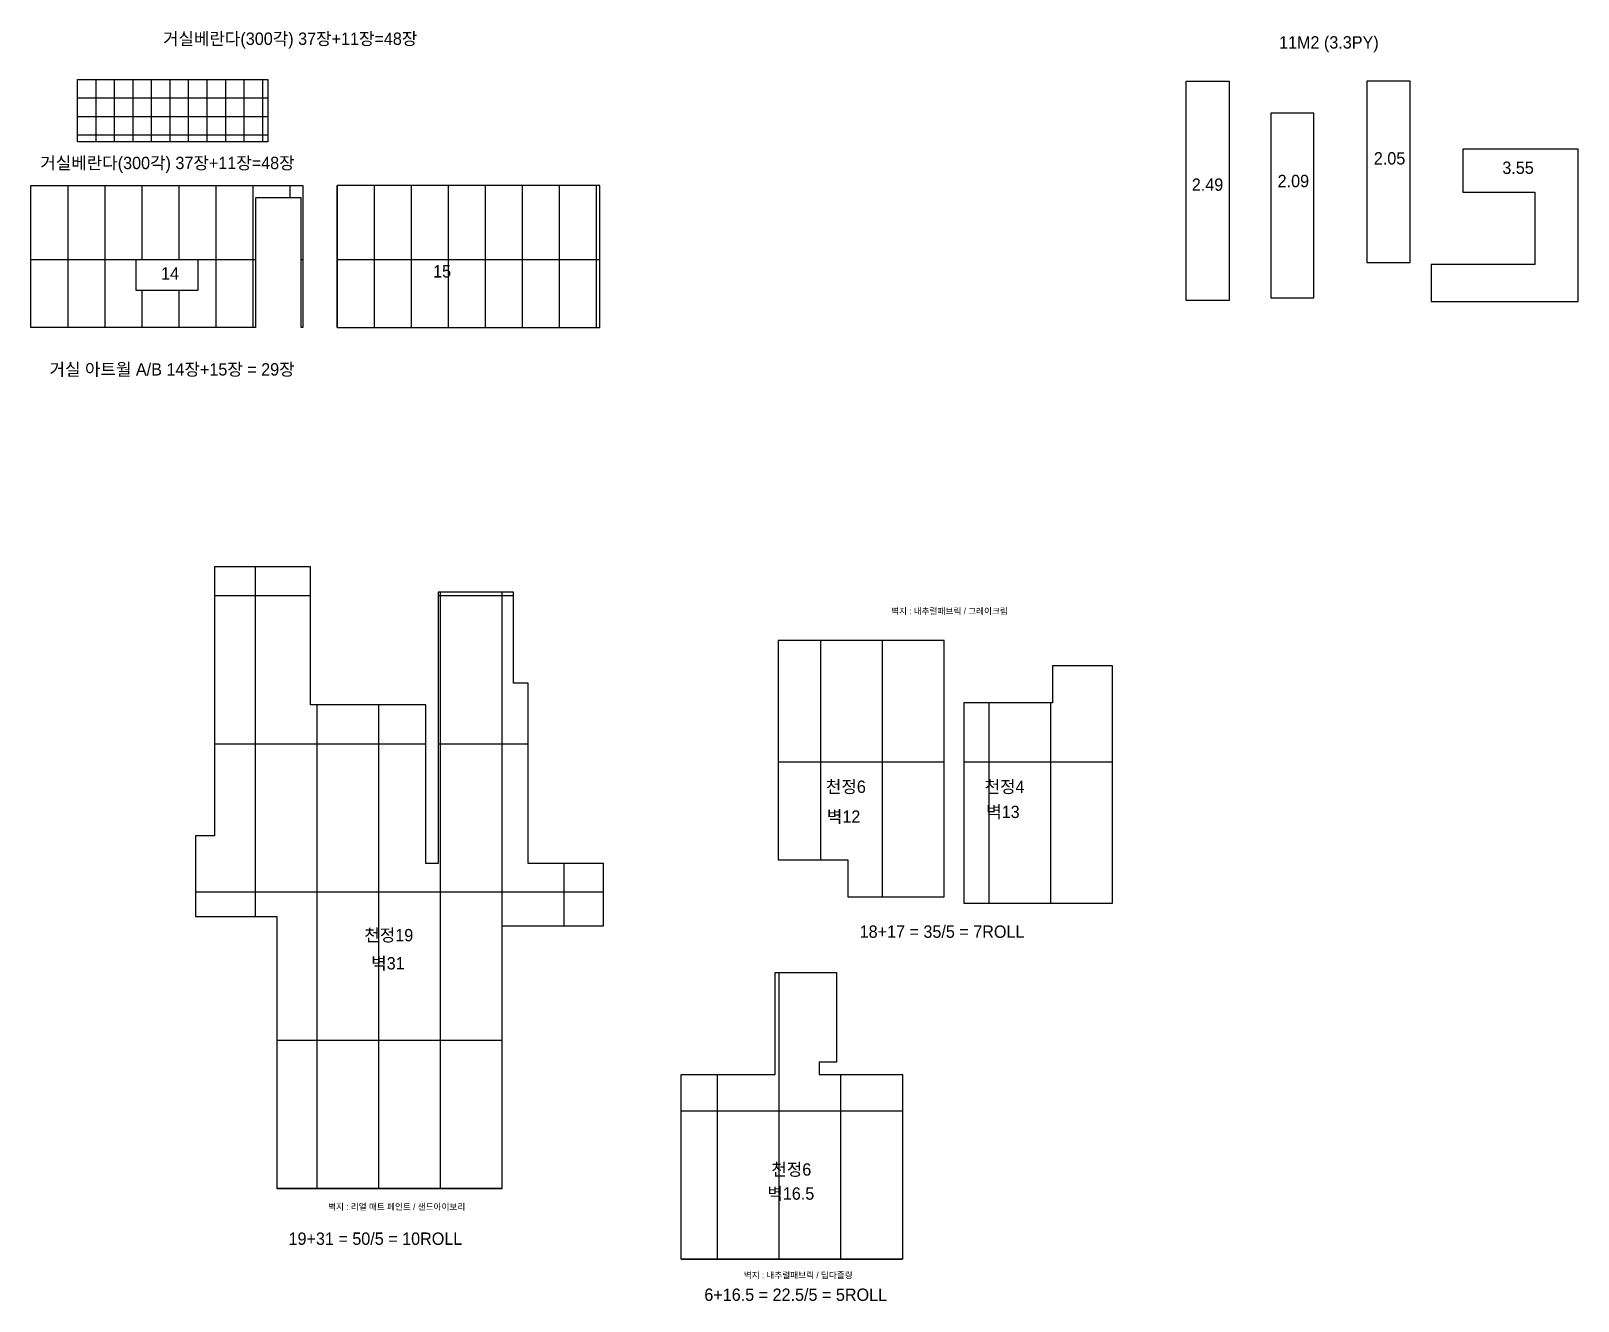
# Model space of a CAD drawing. Header units: inches. Extents: x 4374 to 164780, y 597 to 50243.
# Drawn here: x 136973 to 162035, y 597 to 21169 of the extents above; entities that cross this region are included whole.
import ezdxf
from ezdxf.enums import TextEntityAlignment as Align

# ---------------------------------------------------------------- set-up
doc = ezdxf.new("R2010")
doc.units = ezdxf.units.IN
doc.header["$LTSCALE"] = 50
doc.header["$MEASUREMENT"] = 0
for name, color, linetype in [('03-TEXT', 3, 'Continuous'), ('03-WAL NEW', 3, 'Continuous'), ('3.기호.계단선', 30, 'Continuous')]:
    doc.layers.add(name, color=color, linetype=linetype)
doc.styles.add('코레일둥고', font='Korail_Round_Gothic_Medium.ttf')
pattern_1 = [(0, (131726.3, 54928.7), (0, 2400), [])]

msp = doc.modelspace()

# ---------------------------------------------------------------- hatches: boundary and pattern name
at = {"layer": '03-WAL NEW'}
h = msp.add_hatch(dxfattribs=at)
h.set_pattern_fill('_USER', color=8, scale=300, double=1, pattern_type=0)
h.set_pattern_definition([(0, (137727.8, 20385.1), (0, 300), []), (90, (137727.8, 20385.1), (-300, 2e-14), [])])
h.paths.add_polyline_path([(137727.8, 20385.1), (140807.8, 20385.1), (140807.8, 19375.1), (137727.8, 19375.1)])
h = msp.add_hatch(dxfattribs=at)
h.set_pattern_fill('_USER', color=8, scale=600, angle=90, pattern_type=0)
h.set_pattern_definition([(90, (136973, 18666.16), (-600, 4e-14), [])])
h.paths.add_polyline_path([(140613, 18466.2), (141353, 18466.2), (141353, 16366.2), (141378, 16366.2), (141378, 18666.2), (136973, 18666.2), (136973, 16366.2), (140613, 16366.2)])
h.paths.add_polyline_path([(139675.5, 17466.2), (139675.5, 16966.2), (138675.5, 16966.2), (138675.5, 17466.2)], flags=16)
h = msp.add_hatch(dxfattribs=at)
h.set_pattern_fill('_USER', color=8, scale=1200, pattern_type=0)
h.set_pattern_definition([(0, (136973, 18666.2), (0, 1200), [])])
h.paths.add_polyline_path([(140613, 18466.2), (141353, 18466.2), (141353, 16366.2), (141378, 16366.2), (141378, 18666.2), (136973, 18666.2), (136973, 16366.2), (140613, 16366.2)])
h.paths.add_polyline_path([(139675.5, 17466.2), (139675.5, 16966.2), (138675.5, 16966.2), (138675.5, 17466.2)], flags=16)
h = msp.add_hatch(dxfattribs=at)
h.set_pattern_fill('_USER', color=8, scale=600, angle=90, pattern_type=0)
h.set_pattern_definition([(90, (141935.9, 18666.16), (-600, 4e-14), [])])
h.paths.add_polyline_path([(146190.9, 18666.2), (141935.9, 18666.2), (141935.9, 16366.2), (146190.9, 16366.2)])
h = msp.add_hatch(dxfattribs=at)
h.set_pattern_fill('_USER', color=8, scale=1200, pattern_type=0)
h.set_pattern_definition([(0, (141935.9, 18666.2), (0, 1200), [])])
h.paths.add_polyline_path([(146190.9, 18666.2), (141935.9, 18666.2), (141935.9, 16366.2), (146190.9, 16366.2)])
h = msp.add_hatch(dxfattribs=at)
h.set_pattern_fill('_USER', color=8, scale=2400, pattern_type=0)
h.set_pattern_definition([(0, (140957.8, 2421.8), (0, 2400), [])])
h.paths.add_polyline_path([(144607.8, 6676.8), (146247.8, 6676.8), (146247.8, 7686.8), (145027.8, 7686.8), (145027.8, 10606.8), (144787.8, 10606.8), (144787.8, 12076.8), (143567.8, 12076.8), (143567.8, 7686.8), (143367.8, 7686.8), (143367.8, 10256.8), (141499.8, 10256.8), (141499.8, 12491.8), (139945.8, 12491.8), (139945.8, 8131.8), (139637.8, 8131.8), (139637.8, 6826.8), (140957.8, 6826.8), (140957.8, 2421.8), (144607.8, 2421.8)])
h = msp.add_hatch(dxfattribs=at)
h.set_pattern_fill('_USER', color=8, scale=1000, angle=90, pattern_type=0)
h.set_pattern_definition([(90, (144607.8, 2421.8), (-1000, 6e-14), [])])
h.paths.add_polyline_path([(144607.8, 6676.8), (146247.8, 6676.8), (146247.8, 7686.8), (145027.8, 7686.8), (145027.8, 10606.8), (144787.8, 10606.8), (144787.8, 12076.8), (143567.8, 12076.8), (143567.8, 7686.8), (143367.8, 7686.8), (143367.8, 10256.8), (141499.8, 10256.8), (141499.8, 12491.8), (139945.8, 12491.8), (139945.8, 8131.8), (139637.8, 8131.8), (139637.8, 6826.8), (140957.8, 6826.8), (140957.8, 2421.8), (144607.8, 2421.8)])
h = msp.add_hatch(dxfattribs=at)
h.set_pattern_fill('_USER', color=8, scale=2400, pattern_type=0)
h.set_pattern_definition(pattern_1)
h.paths.add_polyline_path([(151767, 11297.6), (149077, 11297.6), (149077, 7742.6), (150207, 7742.6), (150207, 7142.6), (151767, 7142.6)])
h = msp.add_hatch(dxfattribs=at)
h.set_pattern_fill('_USER', color=8, scale=1000, angle=90, pattern_type=0)
h.set_pattern_definition([(90, (151767, 7142.6), (-1000, 6e-14), [])])
h.paths.add_polyline_path([(151767, 11297.6), (149077, 11297.6), (149077, 7742.6), (150207, 7742.6), (150207, 7142.6), (151767, 7142.6)])
h = msp.add_hatch(dxfattribs=at)
h.set_pattern_fill('_USER', color=8, scale=2400, pattern_type=0)
h.set_pattern_definition(pattern_1)
h.paths.add_polyline_path([(154492.9, 10887.7), (153522.9, 10887.7), (153522.9, 10287.7), (152082.9, 10287.7), (152082.9, 7042.7), (154492.9, 7042.7)])
h = msp.add_hatch(dxfattribs=at)
h.set_pattern_fill('_USER', color=8, scale=1000, angle=90, pattern_type=0)
h.set_pattern_definition([(90, (154492.9, 7042.7), (-1000, 6e-14), [])])
h.paths.add_polyline_path([(154492.9, 10887.7), (153522.9, 10887.7), (153522.9, 10287.7), (152082.9, 10287.7), (152082.9, 7042.7), (154492.9, 7042.7)])
h = msp.add_hatch(dxfattribs=at)
h.set_pattern_fill('_USER', color=8, scale=1000, angle=90, pattern_type=0)
h.set_pattern_definition([(90, (151093.9, 1275.4), (-1000, 6e-14), [])])
h.paths.add_polyline_path([(151093.9, 4265.4), (149743.9, 4265.4), (149743.9, 4465.4), (150023.9, 4465.4), (150023.9, 5920.4), (149028.9, 5920.4), (149028.9, 4265.4), (147503.9, 4265.4), (147503.9, 1275.4), (151093.9, 1275.4)])
h = msp.add_hatch(dxfattribs=at)
h.set_pattern_fill('_USER', color=8, scale=2400, pattern_type=0)
h.set_pattern_definition([(0, (151094, 1275.4), (0, 2400), [])])
h.paths.add_polyline_path([(151093.9, 4265.4), (149743.9, 4265.4), (149743.9, 4465.4), (150023.9, 4465.4), (150023.9, 5920.4), (149028.9, 5920.4), (149028.9, 4265.4), (147503.9, 4265.4), (147503.9, 1275.4), (151093.9, 1275.4)])

# ---------------------------------------------------------------- linework, layer by layer
at = {"layer": '3.기호.계단선'}
for points in [[(137727.8, 20385.1), (140807.8, 20385.1), (140807.8, 19375.1), (137727.8, 19375.1)], [(156385.3, 16801.1), (155685.3, 16801.1), (155685.3, 20356.1), (156385.3, 20356.1)], [(159313.3, 20356.1), (158613.3, 20356.1), (158613.3, 17421.1), (159313.3, 17421.1)], [(157757.1, 19838.6), (157057.1, 19838.6), (157057.1, 16848.6), (157757.1, 16848.6)], [(139675.5, 17466.2), (139675.5, 16966.2), (138675.5, 16966.2), (138675.5, 17466.2)]]:
    msp.add_lwpolyline(points, close=True, dxfattribs=at)
for points in [[(162035.3, 19256.5), (160167.3, 19256.5), (160167.3, 18556.5), (161335.3, 18556.5), (161335.3, 17386.5), (159655.3, 17386.5), (159655.3, 16786.5), (162035.3, 16786.5), (162035.3, 19256.5)], [(136973, 16366.2), (136973, 18666.2), (141378, 18666.2), (141378, 16366.2), (141353, 16366.2), (141353, 18466.2), (140613, 18466.2), (140613, 16366.2), (136973, 16366.2)], [(141935.9, 18666.2), (141935.9, 16366.2), (146190.9, 16366.2), (146190.9, 18666.2), (141935.9, 18666.2)], [(143367.8, 10256.8), (141499.8, 10256.8), (141499.8, 12491.8), (139945.8, 12491.8), (139945.8, 8131.8), (139637.8, 8131.8), (139637.8, 6826.8), (140957.8, 6826.8), (140957.8, 2421.8), (144607.8, 2421.8), (144607.8, 6676.8), (146247.8, 6676.8), (146247.8, 7686.8), (145027.8, 7686.8), (145027.8, 10606.8), (144787.8, 10606.8), (144787.8, 12076.8), (143567.8, 12076.8), (143567.8, 7686.8), (143367.8, 7686.8), (143367.8, 10256.8)], [(151767, 11297.6), (149077, 11297.6), (149077, 7742.6), (150207, 7742.6), (150207, 7142.6), (151767, 7142.6), (151767, 11297.6)], [(154492.9, 10887.7), (153522.9, 10887.7), (153522.9, 10287.7), (152082.9, 10287.7), (152082.9, 7042.7), (154492.9, 7042.7), (154492.9, 10887.7)], [(147503.9, 4265.4), (149028.9, 4265.4), (149028.9, 5920.4), (150023.9, 5920.4), (150023.9, 4465.4), (149743.9, 4465.4), (149743.9, 4265.4), (151093.9, 4265.4), (151093.9, 1275.4), (147503.9, 1275.4), (147503.9, 4265.4)]]:
    msp.add_lwpolyline(points, dxfattribs=at)

# ---------------------------------------------------------------- texts
at = {"layer": '03-TEXT', "style": '코레일둥고'}
for s, p in [('거실베란다(300각) 37장+11장=48장', (143232.4, 20943.7)), ('11M2 (3.3PY)', (158805.7, 20884.2)), ('거실베란다(300각) 37장+11장=48장', (141244.9, 18931.2)), ('2.05', (159236.3, 19005.8)), ('3.55', (161318.1, 18853.6)), ('2.09', (157678, 18638.6)), ('2.49', (156287.6, 18580.3)), ('14', (139372.3, 17142.5)), ('15', (143778.4, 17175.8)), ('거실 아트월 A/B 14장+15장 = 29장', (141244.9, 15588.1)), ('천정6', (150497.5, 8827.8)), ('천정4', (153068.4, 8827.8)), ('벽12', (150408.3, 8343.3)), ('벽13', (152989.7, 8420.8)), ('천정19', (143166.1, 6423.7)), ('18+17 = 35/5 = 7ROLL', (153067, 6480.6)), ('벽31', (143026.8, 5968.5)), ('천정6', (149613.8, 2628.5)), ('벽16.5', (149662.1, 2238.6)), ('19+31 = 50/5 = 10ROLL', (143960.8, 1507.7)), ('6+16.5 = 22.5/5 = 5ROLL', (150841.8, 600.2))]:
    msp.add_text(s, height=200, dxfattribs=at).set_placement(p, align=Align.RIGHT)
at = {"layer": '3.기호.계단선', "style": '코레일둥고'}
for s, p in [('벽지 : 내추럴패브릭 / 그레이크림', (150906.4, 11721.8)), ('벽지 : 리얼 매트 페인트 / 샌드아이보리', (141786.6, 2074)), ('벽지 : 내추럴패브릭 / 딥다즐링', (148520.4, 965.5))]:
    msp.add_text(s, height=100, dxfattribs=at).set_placement(p)

doc.saveas('drawing.dxf')
